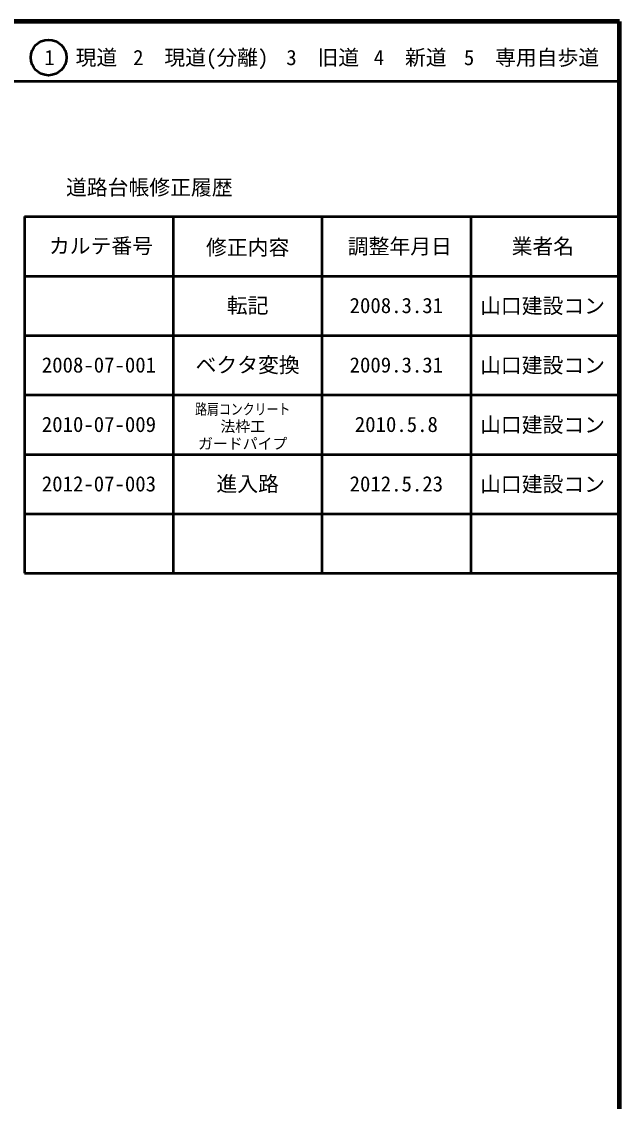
# Model space of a CAD drawing. Units: millimetres on the paper, enlarged 1000 times. Extents: x 40000 to 680000, y 20000 to 380000.
# Drawn here: x 579500 to 680000, y 198357 to 380000 of the extents above; entities that cross this region are included whole.
import ezdxf
from ezdxf.enums import TextEntityAlignment as Align

# ---------------------------------------------------------------- set-up
doc = ezdxf.new("R2010")
doc.units = ezdxf.units.MM
doc.header["$LTSCALE"] = 1000
for name, color, linetype, lineweight in [('M-TTL', 2, 'Continuous', 140), ('M-TTL-FRAM', 2, 'Continuous', 50), ('M-TTL-LINE', 7, 'Continuous', 50)]:
    doc.layers.add(name, color=color, linetype=linetype, lineweight=lineweight)
doc.layers.add('M-TTL-TXT', color=7, linetype='Continuous')
doc.styles.add('ＭＳ ゴシック', font='')
doc.styles.get('ＭＳ ゴシック').set_extended_font_data('MS Gothic')

msp = doc.modelspace()

# ---------------------------------------------------------------- linework, layer by layer
at = {"layer": 'M-TTL'}
for p, q in [((680000, 380000), (40000, 380000)), ((680000, 20000), (680000, 380000))]:
    msp.add_line(p, q, dxfattribs=at)
at = {"layer": 'M-TTL-FRAM'}
for p, q in [((580000, 347197), (580000, 287197)), ((580000, 347197), (680000, 347197)), ((580000, 287197), (680000, 287197))]:
    msp.add_line(p, q, dxfattribs=at)
at = {"layer": 'M-TTL-LINE'}
for p, q in [((40000, 370000), (680000, 370000)), ((605000, 347197), (605000, 287197)), ((630000, 347197), (630000, 287197)), ((655000, 347197), (655000, 287197)), ((580000, 337197), (680000, 337197)), ((580000, 327197), (680000, 327197)), ((580000, 317197), (680000, 317197)), ((580000, 307197), (680000, 307197)), ((580000, 297197), (680000, 297197))]:
    msp.add_line(p, q, dxfattribs=at)
msp.add_circle((584031, 373958), 3000, dxfattribs=at)

# ---------------------------------------------------------------- texts
at = {"layer": 'M-TTL-TXT', "style": 'ＭＳ ゴシック'}
for s, height, p in [('1\u3000現道', 2566, (589448, 373958)), ('2\u3000現道(分離)', 2566, (609619, 373958)), ('3\u3000旧道', 2566, (630121, 373958)), ('4\u3000新道', 2566, (644824, 373958)), ('5\u3000専用自歩道', 2566, (665228, 373958)), ('道路台帳修正履歴', 2566, (600968, 352113)), ('カルテ番号', 2566, (592839, 342277)), ('修正内容', 2566, (617509, 342023)), ('調整年月日', 2566, (643089, 342197)), ('業者名', 2566, (667134, 342197)), ('転記', 2566, (617500, 332245)), ('2008.3.31', 2566, (642500, 332245)), ('山口建設コン', 2566, (667077, 332189)), ('2008-07-001', 2566, (592500, 322245)), ('ベクタ変換', 2566, (617500, 322245)), ('2009.3.31', 2566, (642500, 322245)), ('山口建設コン', 2566, (667077, 322189)), ('2010-07-009', 2566, (592500, 312245)), ('法枠工', 1833, (616673, 311899)), ('2010.5.8', 2566, (642500, 312245)), ('山口建設コン', 2566, (667077, 312189)), ('ガードパイプ', 1833, (616673, 308999)), ('2012-07-003', 2566, (592500, 302245)), ('進入路', 2566, (617500, 302245)), ('2012.5.23', 2566, (642500, 302245)), ('山口建設コン', 2566, (667077, 302189))]:
    msp.add_text(s, height=height, dxfattribs=at).set_placement(p, align=Align.MIDDLE_CENTER)
at = {"layer": 'M-TTL-TXT', "style": 'ＭＳ ゴシック', "width": 0.8}
msp.add_text('路肩コンクリート', height=1833, dxfattribs=at).set_placement((616673, 314799), align=Align.MIDDLE_CENTER)

doc.saveas('drawing.dxf')
